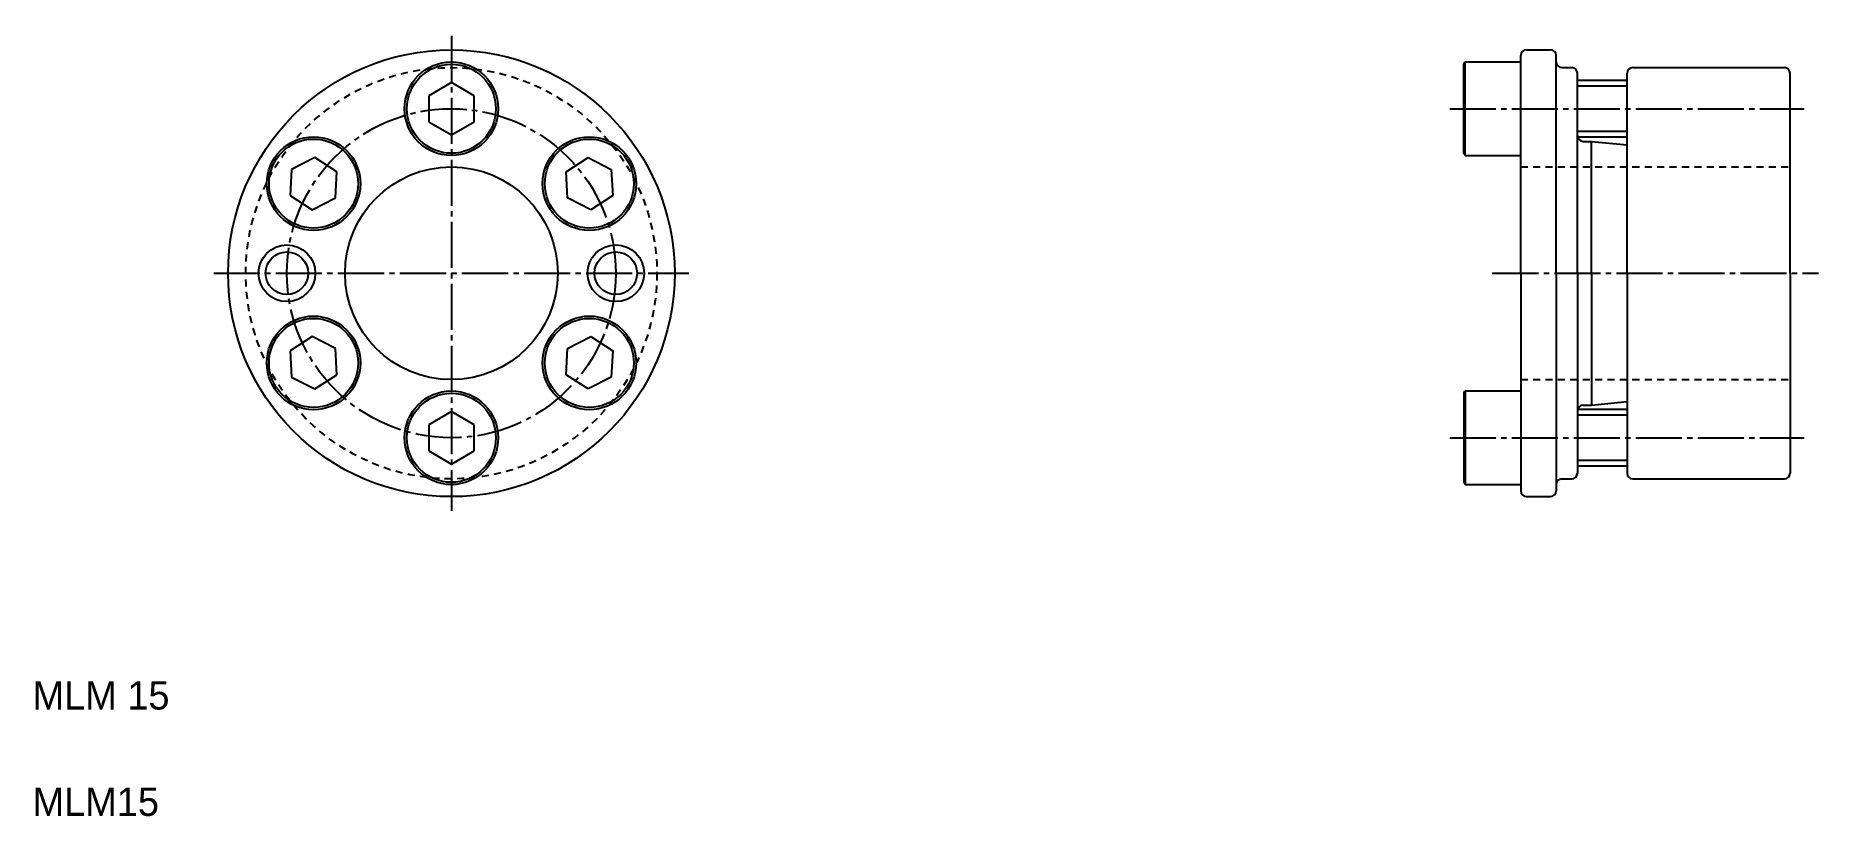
# Model space of a CAD drawing. Extents: x 5 to 131, y 5 to 60.
import ezdxf

# ---------------------------------------------------------------- set-up
doc = ezdxf.new("R2010")
doc.units = 0
doc.header["$LTSCALE"] = 0.25
doc.linetypes.add('CENTER', pattern=[17.5, 13, -1.5, 1.5, -1.5])
doc.linetypes.add('DASHED', pattern=[3.5, 2, -1.5])
doc.layers.get('0').update_dxf_attribs({"linetype": 'CONTINUOUS'})
doc.layers.add('CENTER', color=1, linetype='CENTER')

msp = doc.modelspace()

# ---------------------------------------------------------------- linework, layer by layer
for p, q in [((105.96, 58), (106.05, 58.16)), ((105.96, 51.72), (105.96, 58)), ((106.05, 51.56), (106.05, 58.16)), ((106.05, 58.16), (109.96, 58.16)), ((109.96, 43.26), (109.96, 58.61)), ((109.96, 51.56), (109.96, 58.16)), ((110.36, 59.01), (112.06, 59.01)), ((112.46, 43.26), (112.46, 58.61)), ((34.54, 56.71), (32.94, 55.78)), ((36.14, 55.78), (34.54, 56.71)), ((109.96, 52.86), (109.96, 56.86)), ((112.87, 57.76), (113.56, 57.76)), ((113.96, 43.26), (113.96, 57.36)), ((117.46, 56.86), (113.96, 56.86)), ((117.46, 43.26), (117.46, 57.36)), ((117.86, 57.76), (128.56, 57.76)), ((128.96, 43.26), (128.96, 57.36)), ((32.94, 55.78), (32.94, 53.94)), ((35.34, 56.25), (35.34, 56.25)), ((35.74, 56.02), (35.74, 56.02)), ((36.14, 53.94), (36.14, 55.78)), ((32.94, 53.94), (34.54, 53.01)), ((34.54, 53.01), (36.14, 53.94)), ((117.46, 52.86), (113.97, 52.86)), ((105.96, 51.72), (106.05, 51.56)), ((106.05, 51.56), (109.96, 51.56)), ((114.37, 52.56), (114.96, 52.56)), ((114.96, 52.56), (117.46, 52.31)), ((114.96, 43.26), (114.96, 52.56)), ((23.27, 50.58), (23.17, 48.74)), ((24.91, 51.42), (23.27, 50.58)), ((26.46, 50.42), (24.91, 51.42)), ((26.37, 48.57), (26.46, 50.42)), ((42.63, 50.42), (44.18, 51.42)), ((42.72, 48.57), (42.63, 50.42)), ((44.18, 51.42), (45.82, 50.58)), ((45.82, 50.58), (45.92, 48.74)), ((23.17, 48.74), (24.72, 47.73)), ((24.72, 47.73), (26.37, 48.57)), ((44.37, 47.73), (42.72, 48.57)), ((45.92, 48.74), (44.37, 47.73)), ((109.96, 43.26), (109.96, 27.91)), ((112.46, 43.26), (112.46, 27.91)), ((113.96, 43.26), (113.96, 29.16)), ((114.96, 43.26), (114.96, 33.96)), ((117.46, 43.26), (117.46, 29.16)), ((128.96, 43.26), (128.96, 29.16)), ((24.72, 38.79), (23.17, 37.78)), ((23.17, 37.78), (23.27, 35.94)), ((26.37, 37.95), (24.72, 38.79)), ((26.46, 36.1), (26.37, 37.95)), ((42.63, 36.1), (42.72, 37.95)), ((42.72, 37.95), (44.37, 38.79)), ((44.37, 38.79), (45.92, 37.78)), ((45.92, 37.78), (45.82, 35.94)), ((23.27, 35.94), (24.91, 35.1)), ((24.91, 35.1), (26.46, 36.1)), ((44.18, 35.1), (42.63, 36.1)), ((45.82, 35.94), (44.18, 35.1)), ((105.96, 34.8), (106.05, 34.96)), ((105.96, 34.8), (105.96, 28.52)), ((106.05, 34.96), (109.96, 34.96)), ((106.05, 34.96), (106.05, 28.36)), ((109.96, 34.96), (109.96, 28.36)), ((114.37, 33.96), (114.96, 33.96)), ((114.96, 33.96), (117.46, 34.21)), ((34.54, 33.51), (32.94, 32.58)), ((36.14, 32.58), (34.54, 33.51)), ((109.96, 33.66), (109.96, 29.66)), ((117.46, 33.66), (113.97, 33.66)), ((32.94, 32.58), (32.94, 30.74)), ((36.14, 30.74), (36.14, 32.58)), ((32.94, 30.74), (34.54, 29.81)), ((34.54, 29.81), (36.14, 30.74)), ((117.46, 29.66), (113.96, 29.66)), ((105.96, 28.52), (106.05, 28.36)), ((106.05, 28.36), (109.96, 28.36)), ((112.87, 28.76), (113.56, 28.76)), ((117.86, 28.76), (128.56, 28.76)), ((110.36, 27.51), (112.06, 27.51))]:
    msp.add_line(p, q)
at = {"color": 3}
for p, q in [((117.46, 56.46), (113.96, 56.46)), ((117.46, 53.26), (113.96, 53.26)), ((117.46, 33.26), (113.96, 33.26)), ((117.46, 30.06), (113.96, 30.06))]:
    msp.add_line(p, q, dxfattribs=at)
at = {"color": 3, "linetype": 'DASHED'}
for p, q in [((109.96, 50.76), (128.96, 50.76)), ((109.96, 35.76), (128.96, 35.76))]:
    msp.add_line(p, q, dxfattribs=at)
for centre, radius in [((34.54, 43.26), 15.75), ((34.54, 54.86), 3.3), ((34.54, 54.86), 3.14), ((24.82, 49.58), 3.3), ((44.27, 49.58), 3.3), ((24.82, 49.58), 3.14), ((44.27, 49.58), 3.14), ((34.54, 43.26), 7.5), ((22.94, 43.26), 1.5), ((46.14, 43.26), 1.5), ((24.82, 36.94), 3.3), ((44.27, 36.94), 3.3), ((24.82, 36.94), 3.14), ((44.27, 36.94), 3.14), ((34.54, 31.66), 3.3), ((34.54, 31.66), 3.14)]:
    msp.add_circle(centre, radius)
msp.add_circle((34.54, 43.26), 14.5, dxfattribs=at)
at = {"color": 3}
for centre in [(22.94, 43.26), (46.14, 43.26)]:
    msp.add_circle(centre, 2, dxfattribs=at)
for centre, radius, start, end in [((110.36, 58.61), 0.4, 90, 180), ((112.06, 58.61), 0.4, 0, 90), ((112.87, 58.17), 0.41, 180, 270), ((113.56, 57.36), 0.4, 0, 90), ((117.86, 57.36), 0.4, 90, 180), ((128.56, 57.36), 0.4, 0, 90), ((114.37, 52.97), 0.41, 180, 270), ((114.37, 33.55), 0.41, 90, 180), ((113.56, 29.16), 0.4, 270, 0), ((117.86, 29.16), 0.4, 180, 270), ((128.56, 29.16), 0.4, 270, 0), ((110.36, 27.91), 0.4, 180, 270), ((112.06, 27.91), 0.4, 270, 0), ((112.87, 28.35), 0.41, 90, 180)]:
    msp.add_arc(centre, radius, start, end)
at = {"layer": 'CENTER', "color": 1, "linetype": 'CENTER'}
for p, q in [((34.54, 60.01), (34.54, 26.51)), ((104.96, 54.86), (129.96, 54.86)), ((17.79, 43.26), (51.29, 43.26)), ((107.96, 43.26), (130.96, 43.26)), ((104.96, 31.66), (129.96, 31.66))]:
    msp.add_line(p, q, dxfattribs=at)
msp.add_circle((34.54, 43.26), 11.6, dxfattribs=at)

# ---------------------------------------------------------------- texts
for s, p in [('MLM 15', (5, 12.5)), ('MLM15', (5, 5))]:
    msp.add_text(s, height=2).set_placement(p)

doc.saveas('drawing.dxf')
